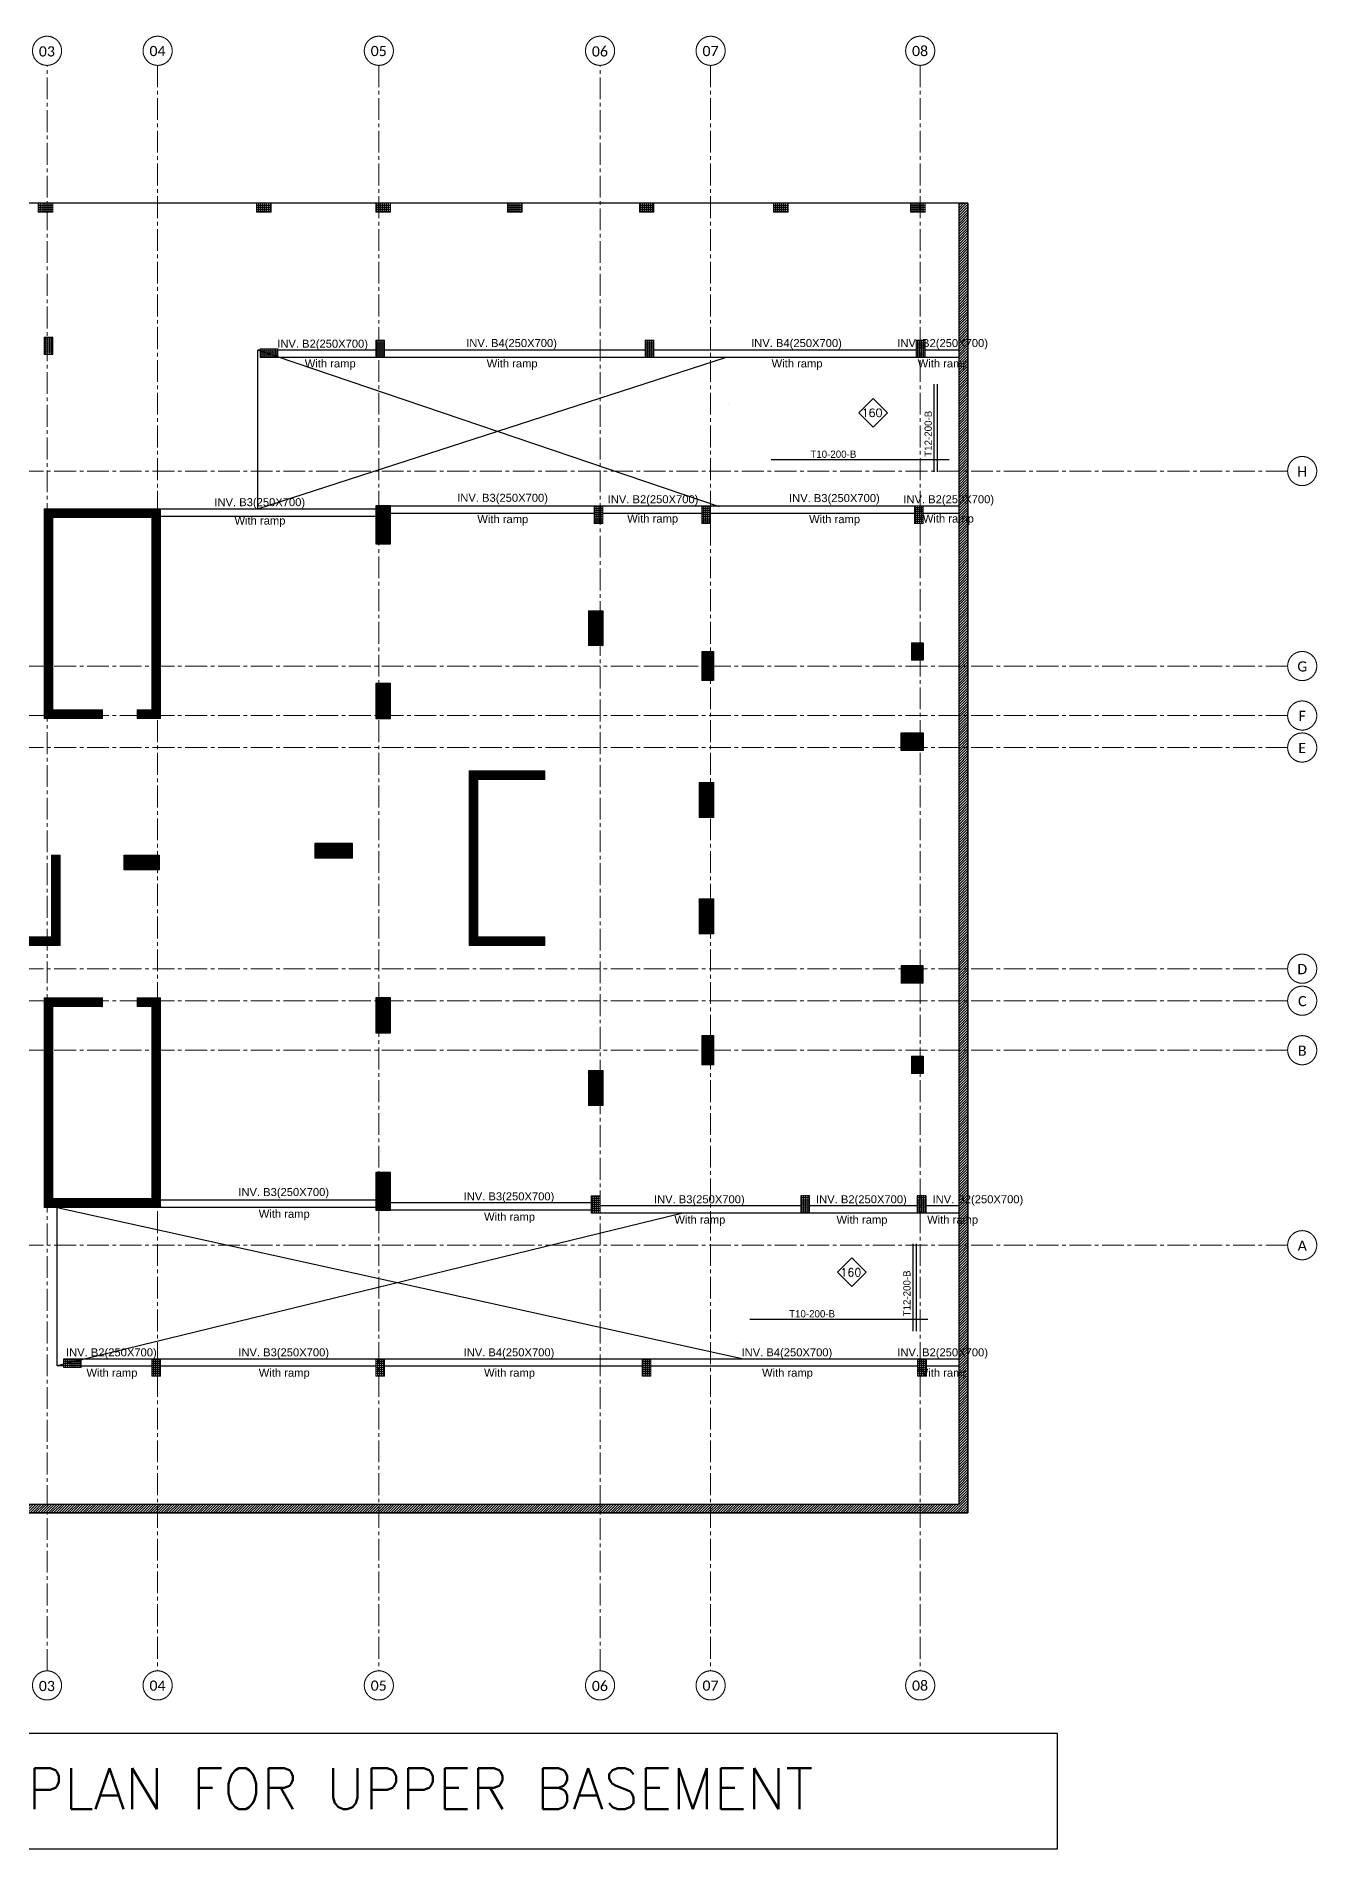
# Model space of a CAD drawing. Header units: millimetres. Extents: x -967280 to 3852, y 2833 to 1955156.
# Drawn here: x -524999 to -481004, y 566499 to 628777 of the extents above; entities that cross this region are included whole.
import ezdxf
from ezdxf.enums import TextEntityAlignment as Align

# ---------------------------------------------------------------- set-up
doc = ezdxf.new("R2010")
doc.units = ezdxf.units.MM
doc.header["$LTSCALE"] = 1000
for name, pattern in [('$0$DASHED2', [0.375, 0.25, -0.125]), ('Columns_Structural070816$0$CENTER2', [1.125, 0.75, -0.125, 0.125, -0.125]), ('HRZN_Line-Ptrn-Sold', [9144001.0, 9144000.0, -1])]:
    doc.linetypes.add(name, pattern=pattern)
for name, color, linetype in [('A-ANNO-TEXT-25', 7, 'Continuous'), ('R.C. footing', 4, 'Continuous'), ('S - BATH Hach', 1, 'Continuous'), ('S - col hach', 1, 'Continuous'), ('S - dot', 1, 'Continuous'), ('S -Beams', 2, 'Continuous')]:
    doc.layers.add(name, color=color, linetype=linetype)
for name, color, linetype, lineweight in [('A-AX-ATT-100', 7, 'HRZN_Line-Ptrn-Sold', 18), ('S - column', 6, 'Continuous', 60), ('ST-000-AXIS', 9, 'Columns_Structural070816$0$CENTER2', 9), ('ST-203-SLAB-TXT', 7, 'Continuous', 30), ('ST-RFT-BOT', 2, '$0$DASHED2', 30)]:
    doc.layers.add(name, color=color, linetype=linetype, lineweight=lineweight)
doc.styles.add('B05-FIRST FLOOR PLAN$0$T25-100', font='STENCIL.shx', dxfattribs={"height": 250})
doc.styles.add('Calibri_2', font='calibri.ttf', dxfattribs={"height": 300})
doc.styles.add('ROMANC', font='romanc.shx')
doc.styles.add('XREF-ST-FRAMING 1ST FLOOR$0$STRECTURAL', font='arial.ttf')
pattern_1 = [(90, (613578.686, -423037.37), (-69.85, 4e-15), [50.8, -19.05]), (180, (613578.686, -423037.37), (-9e-15, -69.85), [50.8, -19.05])]
pattern_2 = [(90, (613528.686, -423037.37), (-69.85, 4e-15), [50.8, -19.05]), (180, (613528.686, -423037.37), (-9e-15, -69.85), [50.8, -19.05])]
pattern_3 = [(90, (-416898.87, -510339.72), (-69.85, 4e-15), [50.8, -19.05]), (180, (-416898.87, -510339.72), (-9e-15, -69.85), [50.8, -19.05])]
pattern_4 = [(90, (-416898.87, -510439.72), (-69.85, 4e-15), [50.8, -19.05]), (180, (-416898.87, -510439.72), (-9e-15, -69.85), [50.8, -19.05])]
pattern_5 = [(90, (-416898.87, -510539.72), (-69.85, 4e-15), [50.8, -19.05]), (180, (-416898.87, -510539.72), (-9e-15, -69.85), [50.8, -19.05])]
pattern_6 = [(45, (193250.144, -596912.31), (-22.4506403, 22.4506403), [])]
pattern_7 = [(45, (-119733.897, -851549.915), (-22.4506403, 22.4506403), [])]
pattern_8 = [(45, (907727.56, 223202.353), (-22.4506403, 22.4506403), [])]

# ---------------------------------------------------------------- blocks, each defined once
blk = doc.blocks.new('Grid - HRZN_G-Datm-Grid-Head-1554275-FIRST FLOOR FFL_1_')
at = {"layer": 'A-AX-ATT-100'}
blk.add_circle((0, 0), 5, dxfattribs=at)
blk = doc.blocks.new('AXES-00')
at = {"layer": 'ST-000-AXIS'}
for p, q in [((533098.9, 695813.8), (533098.9, 750979.6)), ((536898.9, 750979.6), (536898.9, 695813.8)), ((544498.9, 750979.6), (544498.9, 695813.8)), ((552098.9, 695813.8), (552098.9, 750979.6)), ((555898.9, 750979.6), (555898.9, 695813.8)), ((563098.9, 750979.6), (563098.9, 695813.8)), ((575723.2, 737039.7), (505674.3, 737039.7)), ((575723.2, 730339.7), (505674.3, 730339.7)), ((575723.2, 728639.7), (505674.3, 728639.7)), ((575723.2, 727539.7), (505674.3, 727539.7)), ((575723.2, 719939.7), (505674.3, 719939.7)), ((575723.2, 718839.7), (505674.3, 718839.7)), ((575723.2, 717139.7), (505674.3, 717139.7)), ((575723.2, 710439.7), (505674.3, 710439.7))]:
    blk.add_line(p, q, dxfattribs=at)
at = {"layer": 'A-AX-ATT-100', "xscale": 99.99999999999993, "yscale": 99.99999999999993, "zscale": 99.99999999999993}
for p in [(533098.9, 751479.6), (552098.9, 751479.6), (533098.9, 695313.8), (552098.9, 695313.8)]:
    blk.add_blockref('Grid - HRZN_G-Datm-Grid-Head-1554275-FIRST FLOOR FFL_1_', p, dxfattribs=at)
at = {"layer": 'A-AX-ATT-100'}
for p, xscale, yscale, zscale, rotation in [((536898.9, 751479.6), 99.99999999999993, 99.99999999999993, 99.99999999999993, 180), ((544498.9, 751479.6), 99.99999999999993, 99.99999999999993, 99.99999999999993, 180), ((555898.9, 751479.6), 99.99999999999993, 99.99999999999993, 99.99999999999993, 180), ((563098.9, 751479.6), 99.99999999999993, 99.99999999999993, 99.99999999999993, 180), ((576223.2, 737039.7), 100.0000000000001, 100.0000000000001, 100.0000000000001, 90), ((576223.2, 730339.7), 100.0000000000001, 100.0000000000001, 100.0000000000001, 90), ((576223.2, 728639.7), 100.0000000000001, 100.0000000000001, 100.0000000000001, 90), ((576223.2, 727539.7), 100.0000000000001, 100.0000000000001, 100.0000000000001, 90), ((576223.2, 719939.7), 100.0000000000001, 100.0000000000001, 100.0000000000001, 90), ((576223.2, 718839.7), 100.0000000000001, 100.0000000000001, 100.0000000000001, 90), ((576223.2, 717139.7), 100.0000000000001, 100.0000000000001, 100.0000000000001, 90), ((576223.2, 710439.7), 100.0000000000001, 100.0000000000001, 100.0000000000001, 90), ((536898.9, 695313.8), 99.99999999999993, 99.99999999999993, 99.99999999999993, 180), ((544498.9, 695313.8), 99.99999999999993, 99.99999999999993, 99.99999999999993, 180), ((555898.9, 695313.8), 99.99999999999993, 99.99999999999993, 99.99999999999993, 180), ((563098.9, 695313.8), 99.99999999999993, 99.99999999999993, 99.99999999999993, 180)]:
    blk.add_blockref('Grid - HRZN_G-Datm-Grid-Head-1554275-FIRST FLOOR FFL_1_', p, dxfattribs=dict(at, xscale=xscale, yscale=yscale, zscale=zscale, rotation=rotation))
at = {"layer": 'A-AX-ATT-100', "linetype": 'Continuous', "lineweight": 13, "char_height": 350, "attachment_point": 1, "style": 'Calibri_2'}
for s, insert, width in [('03', (532817.7, 751634.5), 673.417), ('04', (536618, 751647.5), 673.417), ('05', (544218, 751647.5), 673.417), ('06', (551817.7, 751634.5), 673.417), ('07', (555618, 751647.5), 673.417), ('08', (562818, 751647.5), 673.417), ('H', (576054.2, 737201), 416.877), ('G', (576054.2, 730501), 416.877), ('F', (576100.7, 728801), 304.641), ('E', (576090.7, 727701), 328.692), ('D', (576057.7, 720101), 408.861), ('C', (576080.7, 719001), 352.742), ('B', (576077.2, 717301), 360.759), ('A', (576067.7, 710601), 384.81), ('03', (532817.7, 695468.8), 673.417), ('04', (536618, 695481.8), 673.417), ('05', (544218, 695481.8), 673.417), ('06', (551817.7, 695468.8), 673.417), ('07', (555618, 695481.8), 673.417), ('08', (562818, 695481.8), 673.417)]:
    blk.add_mtext(s, dxfattribs=dict(at, insert=insert, width=width))
blk = doc.blocks.new('str col s')
at = {"layer": 'S - col hach', "true_color": 0xcd6928}
h = blk.add_hatch(dxfattribs=at)
h.set_pattern_fill('ANGLE', color=32, scale=10, angle=90)
h.set_pattern_definition(pattern_1)
h.paths.add_polyline_path([(-3850, 0), (-3850, -300), (-3350, -300), (-3350, 0)])
h = blk.add_hatch(dxfattribs=at)
h.set_pattern_fill('ANGLE', color=32, scale=10, angle=90)
h.set_pattern_definition(pattern_2)
h.paths.add_polyline_path([(5275, -300), (5275, 0), (4775, 0), (4775, -300)])
h = blk.add_hatch(dxfattribs=at)
h.set_pattern_fill('ANGLE', color=32, scale=10, angle=90)
h.set_pattern_definition(pattern_1)
h.paths.add_polyline_path([(9300, 0), (9300, -300), (9800, -300), (9800, 0)])
h = blk.add_hatch(dxfattribs=at)
h.set_pattern_fill('ANGLE', color=32, scale=10, angle=90)
h.set_pattern_definition(pattern_2)
h.paths.add_polyline_path([(13908, 0), (13908, -300), (14408, -300), (14408, 0)])
h = blk.add_hatch(dxfattribs=at)
h.set_pattern_fill('ANGLE', color=32, scale=10, angle=90)
h.set_pattern_definition(pattern_1)
h.paths.add_polyline_path([(19115, -300), (19115, 0), (18615, 0), (18615, -300)])
h = blk.add_hatch(dxfattribs=at)
h.set_pattern_fill('ANGLE', color=32, scale=10, angle=90)
h.set_pattern_definition(pattern_1)
h.paths.add_polyline_path([(-10850, -300), (-10850, 0), (-11350, 0), (-11350, -300)])
h = blk.add_hatch(dxfattribs=at)
h.set_pattern_fill('ANGLE', color=32, scale=10, angle=90)
h.set_pattern_definition(pattern_1)
h.paths.add_polyline_path([(750, 0), (250, 0), (250, -300), (750, -300)])
at = {"layer": 'S - column', "lineweight": 15}
for points in [[(-3350, 0), (-3850, 0), (-3850, -300), (-3350, -300)], [(5275, 0), (4775, 0), (4775, -300), (5275, -300)], [(9800, 0), (9300, 0), (9300, -300), (9800, -300)], [(14408, 0), (13908, 0), (13908, -300), (14408, -300)], [(19115, 0), (18615, 0), (18615, -300), (19115, -300)], [(-10850, 0), (-11350, 0), (-11350, -300), (-10850, -300)], [(750, 0), (250, 0), (250, -300), (750, -300)]]:
    blk.add_lwpolyline(points, close=True, dxfattribs=at)
blk = doc.blocks.new('A$C46269fcd new')
at = {"layer": 'S - BATH Hach', "ltscale": 30, "transparency": 33554483}
h = blk.add_hatch(dxfattribs=at)
h.set_pattern_fill('ANSI31', color=1, scale=20)
h.set_pattern_definition([(45, (643184.17, -484711.8), (-44.9012806, 44.9012806), [])])
h.paths.add_polyline_path([(47835, 35800), (47835, -9200), (-6100, -9200), (-6100, 35800), (-5800, 35800), (-5800, -8900), (47535, -8900), (47535, 35800)])
at = {"layer": 'S - col hach', "true_color": 0xcd6928}
h = blk.add_hatch(dxfattribs=at)
h.set_pattern_fill('ANGLE', color=32, scale=10, angle=90)
h.set_pattern_definition(pattern_4)
h.paths.add_polyline_path([(16400, 31200), (16100, 31200), (16100, 30600), (16400, 30600)])
h = blk.add_hatch(dxfattribs=at)
h.set_pattern_fill('ANGLE', color=32, scale=10, angle=90)
h.set_pattern_definition(pattern_5)
h.paths.add_polyline_path([(23525, 30800), (23525, 30500), (24125, 30500), (24125, 30800)])
h = blk.add_hatch(dxfattribs=at)
h.set_pattern_fill('ANGLE', color=32, scale=10, angle=90)
h.set_pattern_definition(pattern_5)
h.paths.add_polyline_path([(27800, 31100), (27500, 31100), (27500, 30500), (27800, 30500)])
h = blk.add_hatch(dxfattribs=at)
h.set_pattern_fill('ANGLE', color=32, scale=10, angle=90)
h.set_pattern_definition(pattern_5)
h.paths.add_polyline_path([(37050, 31100), (36750, 31100), (36750, 30500), (37050, 30500)])
h = blk.add_hatch(dxfattribs=at)
h.set_pattern_fill('ANGLE', color=32, scale=10, angle=90)
h.set_pattern_definition(pattern_5)
h.paths.add_polyline_path([(46365, 31100), (46065, 31100), (46065, 30500), (46365, 30500)])
h = blk.add_hatch(dxfattribs=at)
h.set_pattern_fill('ANGLE', color=32, scale=10, angle=90)
h.set_pattern_definition([(90, (-416598.87, -510439.72), (-69.85, 4e-15), [50.8, -19.05]), (180, (-416598.87, -510439.72), (-9e-15, -69.85), [50.8, -19.05])])
h.paths.add_polyline_path([(35300, 25400), (35000, 25400), (35000, 24800), (35300, 24800)])
h = blk.add_hatch(dxfattribs=at)
h.set_pattern_fill('ANGLE', color=32, scale=10, angle=90)
h.set_pattern_definition([(90, (-416998.87, -510439.72), (-69.85, 4e-15), [50.8, -19.05]), (180, (-416998.87, -510439.72), (-9e-15, -69.85), [50.8, -19.05])])
h.paths.add_polyline_path([(39000, 25400), (38700, 25400), (38700, 24800), (39000, 24800)])
h = blk.add_hatch(dxfattribs=at)
h.set_pattern_fill('ANGLE', color=32, scale=10, angle=90)
h.set_pattern_definition([(90, (-416898.87, -510539.72), (-69.85, 4e-15), [50.8, -19.05]), (180, (-416898.87, -510539.72), (-9e-15, -69.85), [50.8, -19.05])])
h.paths.add_polyline_path([(46300, 25400), (46000, 25400), (46000, 24800), (46300, 24800)])
h = blk.add_hatch(dxfattribs=at)
h.set_pattern_fill('ANGLE', color=32, scale=10, angle=90)
h.set_pattern_definition([(90, (-418648.87, -504739.72), (-69.85, 4e-15), [50.8, -19.05]), (180, (-418648.87, -504739.72), (-9e-15, -69.85), [50.8, -19.05])])
h.paths.add_polyline_path([(35200, 1700), (34900, 1700), (34900, 1100), (35200, 1100)])
h = blk.add_hatch(dxfattribs=at)
h.set_pattern_fill('ANGLE', color=32, scale=10, angle=90)
h.set_pattern_definition(pattern_4)
h.paths.add_polyline_path([(42400, 1700), (42100, 1700), (42100, 1100), (42400, 1100)])
h = blk.add_hatch(dxfattribs=at)
h.set_pattern_fill('ANGLE', color=32, scale=10, angle=90)
h.set_pattern_definition(pattern_4)
h.paths.add_polyline_path([(46400, 1700), (46100, 1700), (46100, 1100), (46400, 1100)])
h = blk.add_hatch(dxfattribs=at)
h.set_pattern_fill('ANGLE', color=32, scale=10, angle=90)
h.set_pattern_definition([(90, (-416898.87, -510339.72), (-69.85, 4e-15), [50.8, -19.05]), (180, (-416898.87, -510339.72), (-9e-15, -69.85), [50.8, -19.05])])
h.paths.add_polyline_path([(16774, -3900), (16774, -4200), (17374, -4200), (17374, -3900)])
h = blk.add_hatch(dxfattribs=at)
h.set_pattern_fill('ANGLE', color=32, scale=10, angle=90)
h.set_pattern_definition(pattern_3)
h.paths.add_polyline_path([(20100, -3900), (19800, -3900), (19800, -4500), (20100, -4500)])
h = blk.add_hatch(dxfattribs=at)
h.set_pattern_fill('ANGLE', color=32, scale=10, angle=90)
h.set_pattern_definition([(90, (-416798.87, -510339.72), (-69.85, 4e-15), [50.8, -19.05]), (180, (-416798.87, -510339.72), (-9e-15, -69.85), [50.8, -19.05])])
h.paths.add_polyline_path([(27800, -3900), (27500, -3900), (27500, -4500), (27800, -4500)])
h = blk.add_hatch(dxfattribs=at)
h.set_pattern_fill('ANGLE', color=32, scale=10, angle=90)
h.set_pattern_definition(pattern_3)
h.paths.add_polyline_path([(36950, -3900), (36650, -3900), (36650, -4500), (36950, -4500)])
h = blk.add_hatch(dxfattribs=at)
h.set_pattern_fill('ANGLE', color=32, scale=10, angle=90)
h.set_pattern_definition(pattern_3)
h.paths.add_polyline_path([(46415, -3900), (46115, -3900), (46115, -4500), (46415, -4500)])
at = {"layer": 'R.C. footing'}
blk.add_line((47535, 35800), (47535, 35800), dxfattribs=at)
at = {"layer": 'R.C. footing', "color": 4, "ltscale": 30}
blk.add_lwpolyline([(47835, 35800), (47835, -9200), (-6100, -9200), (-6100, 35800), (-5800, 35800), (-5800, -8900), (47535, -8900), (47535, 35800)], close=True, dxfattribs=at)
at = {"layer": 'S - column', "lineweight": 15}
for points in [[(16400, 31200), (16100, 31200), (16100, 30600), (16400, 30600)], [(23525, 30800), (23525, 30500), (24125, 30500), (24125, 30800)], [(27800, 31100), (27500, 31100), (27500, 30500), (27800, 30500)], [(37050, 31100), (36750, 31100), (36750, 30500), (37050, 30500)], [(46365, 31100), (46065, 31100), (46065, 30500), (46365, 30500)], [(35300, 25400), (35000, 25400), (35000, 24800), (35300, 24800)], [(39000, 25400), (38700, 25400), (38700, 24800), (39000, 24800)], [(46300, 25400), (46000, 25400), (46000, 24800), (46300, 24800)], [(35200, 1700), (34900, 1700), (34900, 1100), (35200, 1100)], [(42400, 1700), (42100, 1700), (42100, 1100), (42400, 1100)], [(46400, 1700), (46100, 1700), (46100, 1100), (46400, 1100)], [(16774, -3900), (16774, -4200), (17374, -4200), (17374, -3900)], [(20100, -3900), (19800, -3900), (19800, -4500), (20100, -4500)], [(27800, -3900), (27500, -3900), (27500, -4500), (27800, -4500)], [(36950, -3900), (36650, -3900), (36650, -4500), (36950, -4500)], [(46415, -3900), (46115, -3900), (46115, -4500), (46415, -4500)]]:
    blk.add_lwpolyline(points, close=True, dxfattribs=at)
blk = doc.blocks.new('FROM FOUNDATION TO UPPER LOWER BASEMENT_COLUMNS(new2)')
at = {"layer": 'S - col hach'}
h = blk.add_hatch(dxfattribs=at)
h.set_pattern_fill('ANSI31', color=256, scale=10)
h.set_pattern_definition(pattern_8)
h.paths.add_polyline_path([(436699, 635440), (436699, 628840), (436199, 628840), (436199, 628540), (436999, 628540), (436999, 635740), (432999, 635740), (432999, 628540), (433299, 628540), (434999, 628540), (434999, 628840), (433299, 628840), (433299, 635440)])
h = blk.add_hatch(dxfattribs=at)
h.set_pattern_fill('ANSI31', color=256, scale=10)
h.set_pattern_definition(pattern_6)
h.paths.add_polyline_path([(444899, 634540), (444899, 635840), (444399, 635840), (444399, 634540)])
h = blk.add_hatch(dxfattribs=at)
h.set_pattern_fill('ANSI31', color=256, scale=10)
h.set_pattern_definition([(45, (193250.144, -595212.31), (-22.4506403, 22.4506403), [])])
h.paths.add_polyline_path([(452199, 631040), (452199, 632240), (451699, 632240), (451699, 631040)])
h = blk.add_hatch(dxfattribs=at)
h.set_pattern_fill('ANSI31', color=256, scale=10)
h.set_pattern_definition(pattern_6)
h.paths.add_polyline_path([(463199, 630540), (463199, 631140), (462799, 631140), (462799, 630540), (462953, 630540)])
h = blk.add_hatch(dxfattribs=at)
h.set_pattern_fill('ANSI31', color=256, scale=10)
h.set_pattern_definition(pattern_6)
h.paths.add_polyline_path([(455999, 629840), (455999, 630840), (455599, 630840), (455599, 629840)])
h = blk.add_hatch(dxfattribs=at)
h.set_pattern_fill('ANSI31', color=256, scale=10)
h.set_pattern_definition(pattern_6)
h.paths.add_polyline_path([(444899, 628540), (444899, 629740), (444399, 629740), (444399, 628540)])
h = blk.add_hatch(dxfattribs=at)
h.set_pattern_fill('ANSI31', color=256, scale=10)
h.set_pattern_definition([(45, (193250.144, -599612.31), (-22.4506403, 22.4506403), [])])
h.paths.add_polyline_path([(462706, 627440), (463199, 627440), (463199, 628040), (462449, 628040), (462449, 627440)])
h = blk.add_hatch(dxfattribs=at)
h.set_pattern_fill('ANSI31', color=256, scale=10, angle=-90)
h.set_pattern_definition([(315, (-770003.16, 861038.448), (22.4506403, 22.4506403), [])])
h.paths.add_polyline_path([(450199, 621040), (447899, 621040), (447899, 626440), (450199, 626440), (450199, 626740), (447599, 626740), (447599, 620740), (450199, 620740)])
h = blk.add_hatch(dxfattribs=at)
h.set_pattern_fill('ANSI31', color=256, scale=10)
h.set_pattern_definition([(45, (193250.144, -601912.31), (-22.4506403, 22.4506403), [])])
h.paths.add_polyline_path([(455999, 625140), (455999, 626340), (455499, 626340), (455499, 625140)])
h = blk.add_hatch(dxfattribs=at)
h.set_pattern_fill('ANSI31', color=256, scale=10)
h.set_pattern_definition([(45, (172750.148, -603312.31), (-22.4506403, 22.4506403), [])])
h.paths.add_polyline_path([(443599, 623740), (443599, 624240), (442299, 624240), (442299, 623740)])
h = blk.add_hatch(dxfattribs=at)
h.set_pattern_fill('ANSI31', color=256, scale=10)
h.set_pattern_definition(pattern_6)
h.paths.add_polyline_path([(433249, 623840), (433249, 621040), (430949, 621040), (430949, 623840), (430649, 623840), (430649, 620740), (433549, 620740), (433549, 623840)])
h = blk.add_hatch(dxfattribs=at)
h.set_pattern_fill('ANSI31', color=256, scale=10)
h.set_pattern_definition([(45, (167000.147, -603712.31), (-22.4506403, 22.4506403), [])])
h.paths.add_polyline_path([(436456, 623340), (436949, 623340), (436949, 623840), (435749, 623840), (435749, 623340)])
h = blk.add_hatch(dxfattribs=at)
h.set_pattern_fill('ANSI31', color=256, scale=10)
h.set_pattern_definition(pattern_7)
h.paths.add_polyline_path([(455999, 622340), (455499, 622340), (455499, 621140), (455999, 621140)])
h = blk.add_hatch(dxfattribs=at)
h.set_pattern_fill('ANSI31', color=256, scale=10)
h.set_pattern_definition([(45, (193250.144, -607512.31), (-22.4506403, 22.4506403), [])])
h.paths.add_polyline_path([(462706, 619440), (463199, 619440), (463199, 620040), (462449, 620040), (462449, 619440)])
h = blk.add_hatch(dxfattribs=at)
h.set_pattern_fill('ANSI31', color=256, scale=10)
h.set_pattern_definition(pattern_8)
h.paths.add_polyline_path([(436699, 618640), (436699, 612040), (433299, 612040), (433299, 618640), (434999, 618640), (434999, 618940), (432999, 618940), (432999, 611740), (436999, 611740), (436999, 618940), (436199, 618940), (436199, 618640)])
h = blk.add_hatch(dxfattribs=at)
h.set_pattern_fill('ANSI31', color=256, scale=10)
h.set_pattern_definition(pattern_7)
h.paths.add_polyline_path([(444899, 618940), (444399, 618940), (444399, 617740), (444899, 617740)])
h = blk.add_hatch(dxfattribs=at)
h.set_pattern_fill('ANSI31', color=256, scale=10)
h.set_pattern_definition([(45, (193250.144, -597112.31), (-22.4506403, 22.4506403), [])])
h.paths.add_polyline_path([(455599, 616640), (455999, 616640), (455999, 617640), (455599, 617640), (455599, 617179)])
h = blk.add_hatch(dxfattribs=at)
h.set_pattern_fill('ANSI31', color=256, scale=10)
h.set_pattern_definition(pattern_6)
h.paths.add_polyline_path([(462799, 616940), (462799, 616340), (463199, 616340), (463199, 616940)])
h = blk.add_hatch(dxfattribs=at)
h.set_pattern_fill('ANSI31', color=256, scale=10)
h.set_pattern_definition([(45, (193250.144, -598612.31), (-22.4506403, 22.4506403), [])])
h.paths.add_polyline_path([(452199, 615240), (452199, 616440), (451699, 616440), (451699, 615240), (451832, 615240)])
h = blk.add_hatch(dxfattribs=at)
h.set_pattern_fill('ANSI31', color=256, scale=10)
h.set_pattern_definition(pattern_6)
h.paths.add_polyline_path([(444899, 611640), (444899, 612940), (444399, 612940), (444399, 611640)])
at = {"layer": 'S - column', "lineweight": 15}
blk.add_lwpolyline([(433299, 628840), (433299, 635440), (436699, 635440), (436699, 628840), (436199, 628840), (436199, 628540), (436999, 628540), (436999, 635740), (432999, 635740), (432999, 628540), (433299, 628540), (434999, 628540), (434999, 628840), (433299, 628840)], dxfattribs=at)
for points in [[(444399, 634540), (444899, 634540), (444899, 635840), (444399, 635840)], [(452199, 632240), (451699, 632240), (451699, 631040), (452199, 631040)], [(462799, 630540), (463199, 630540), (463199, 631140), (462799, 631140)], [(455599, 629840), (455999, 629840), (455999, 630840), (455599, 630840)], [(444399, 628540), (444899, 628540), (444899, 629740), (444399, 629740)], [(462449, 627440), (463199, 627440), (463199, 628040), (462449, 628040)], [(450199, 621040), (447899, 621040), (447899, 626440), (450199, 626440), (450199, 626740), (447599, 626740), (447599, 620740), (450199, 620740)], [(455499, 625140), (455999, 625140), (455999, 626340), (455499, 626340)], [(442299, 623740), (443599, 623740), (443599, 624240), (442299, 624240)], [(433249, 623840), (433249, 621040), (430949, 621040), (430949, 623840), (430649, 623840), (430649, 620740), (433549, 620740), (433549, 623840)], [(435749, 623340), (436949, 623340), (436949, 623840), (435749, 623840)], [(455499, 621140), (455999, 621140), (455999, 622340), (455499, 622340)], [(462449, 619440), (463199, 619440), (463199, 620040), (462449, 620040)], [(436699, 612040), (433299, 612040), (433299, 618640), (434999, 618640), (434999, 618940), (432999, 618940), (432999, 611740), (436999, 611740), (436999, 618940), (436199, 618940), (436199, 618640), (436699, 618640)], [(444399, 617740), (444399, 618940), (444899, 618940), (444899, 617740)], [(455599, 616640), (455599, 617640), (455999, 617640), (455999, 616640)], [(463199, 616940), (463199, 616340), (462799, 616340), (462799, 616940)], [(452199, 616440), (452199, 615240), (451699, 615240), (451699, 616440)], [(444399, 611640), (444399, 612940), (444899, 612940), (444899, 611640)]]:
    blk.add_lwpolyline(points, close=True, dxfattribs=at)
at = {"layer": 'ST-RFT-BOT', "color": 7, "linetype": 'Continuous', "ltscale": 30}
for points in [[(444899, 635840), (444399, 635840), (444399, 634540), (444899, 634540)], [(451699, 632240), (452199, 632240), (452199, 631040), (451699, 631040)], [(462799, 631140), (463199, 631140), (463199, 630540), (462799, 630540)], [(455599, 630840), (455999, 630840), (455999, 629840), (455599, 629840)], [(444899, 629740), (444399, 629740), (444399, 628540), (444899, 628540)], [(463199, 628040), (463199, 627440), (462449, 627440), (462449, 628040)], [(455499, 626340), (455999, 626340), (455999, 625140), (455499, 625140)], [(443599, 623740), (443599, 624240), (442299, 624240), (442299, 623740)], [(435749, 623340), (435749, 623840), (436949, 623840), (436949, 623340)], [(455499, 622340), (455999, 622340), (455999, 621140)], [(463199, 619440), (463199, 620040), (462449, 620040), (462449, 619440)], [(444899, 618940), (444399, 618940), (444399, 617740), (444899, 617740)], [(455599, 617640), (455999, 617640), (455999, 616640), (455599, 616640)], [(462799, 616940), (463199, 616940), (463199, 616340), (462799, 616340)], [(451699, 616440), (452199, 616440), (452199, 615240), (451699, 615240)], [(444899, 612940), (444399, 612940), (444399, 611640), (444899, 611640)]]:
    blk.add_lwpolyline(points, dxfattribs=at)

msp = doc.modelspace()

# ---------------------------------------------------------------- linework, layer by layer
at = {"layer": 'R.C. footing'}
msp.add_lwpolyline([(-492993.7, 623037.4), (-546928.7, 623037.4), (-546928.7, 578037.4), (-492993.7, 578037.4)], close=True, dxfattribs=at)
at = {"layer": 'S - dot'}
for p, q in [((-501519.6, 612613.2), (-517390.4, 617987.4)), ((-517390.4, 612537.4), (-501317.6, 617737.4)), ((-524278.7, 588537.4), (-500702, 583337.4)), ((-502785.9, 588337.4), (-524278.7, 583087.4))]:
    msp.add_line(p, q, dxfattribs=at)
at = {"layer": 'S -Beams'}
for p, q in [((-517390.4, 612537.4), (-517390.4, 617987.4)), ((-517303.9, 617987.4), (-517390.4, 617987.4)), ((-513328.7, 617987.4), (-516703.9, 617987.4)), ((-504078.7, 617987.4), (-513028.7, 617987.4)), ((-494763.4, 617987.4), (-503778.7, 617987.4)), ((-493293.7, 617987.4), (-494463.4, 617987.4)), ((-513328.7, 617737.4), (-516703.9, 617737.4)), ((-504078.7, 617737.4), (-513028.7, 617737.4)), ((-494763.4, 617737.4), (-503778.7, 617737.4)), ((-493293.7, 617737.4), (-494463.4, 617737.4)), ((-520728.7, 612537.4), (-513328.7, 612537.4)), ((-520728.7, 612287.4), (-513328.7, 612287.4)), ((-512828.7, 612637.4), (-505828.7, 612637.4)), ((-512828.7, 612387.4), (-505828.7, 612387.4)), ((-505528.7, 612637.4), (-502128.7, 612637.4)), ((-505528.7, 612387.4), (-502128.7, 612387.4)), ((-501828.7, 612637.4), (-494828.7, 612637.4)), ((-501828.7, 612387.4), (-494839.8, 612387.4)), ((-494539.8, 612387.4), (-493293.7, 612387.4)), ((-494528.7, 612637.4), (-493293.7, 612637.4)), ((-524278.7, 583087.4), (-524278.7, 588537.4)), ((-513328.7, 588787.4), (-520728.7, 588787.4)), ((-513328.8, 588536.9), (-520728.7, 588537.4)), ((-505928.7, 588687.4), (-512828.7, 588687.4)), ((-498728.7, 588587.4), (-505628.7, 588587.4)), ((-494728.7, 588587.4), (-498428.7, 588587.4)), ((-493293.7, 588587.4), (-494428.7, 588587.4)), ((-505928.7, 588437.4), (-512828.7, 588437.4)), ((-498728.7, 588337.4), (-505628.7, 588337.4)), ((-494728.7, 588337.4), (-498428.7, 588337.4)), ((-493293.7, 588337.4), (-494428.7, 588337.4)), ((-524054.7, 583087.4), (-524278.7, 583087.4)), ((-523454.7, 583337.4), (-521028.7, 583337.4)), ((-523454.7, 583087.4), (-521028.7, 583087.4)), ((-520728.7, 583337.4), (-513328.7, 583337.4)), ((-520728.7, 583087.4), (-513328.7, 583087.4)), ((-513028.7, 583337.4), (-504178.7, 583337.4)), ((-513028.7, 583087.4), (-504178.7, 583087.4)), ((-503878.7, 583337.4), (-494713.4, 583337.4)), ((-503878.7, 583087.4), (-494713.4, 583087.4)), ((-494413.4, 583337.4), (-493293.7, 583337.4)), ((-494413.4, 583087.4), (-493293.7, 583087.4))]:
    msp.add_line(p, q, dxfattribs=at)
at = {"layer": 'S -Beams', "color": 1, "const_width": 0.02}
for points in [[(-501582.4, 612070.2), (-501193, 615439), (-501591.4, 615306.3), (-500835.6, 615916.5), (-501243.5, 615780.6), (-501145.5, 618042.1)], [(-502879.3, 588537.4), (-501444.9, 585464.4), (-501864.9, 585464.4), (-500954.9, 585124.4), (-501384.9, 585124.4), (-500576.8, 583009.8)]]:
    msp.add_lwpolyline(points, dxfattribs=at)
at = {"layer": 'S -Beams', "color": 7, "true_color": 0xffffff}
for points in [[(-496243.3, 615349.3), (-495750.4, 615842.2), (-496243.3, 616335.1), (-496736.2, 615842.2)], [(-496973.8, 585813), (-496480.9, 586305.9), (-496973.8, 586798.8), (-497466.7, 586305.9)]]:
    msp.add_lwpolyline(points, close=True, dxfattribs=at)
at = {"layer": 'S -Beams'}
msp.add_lwpolyline([(-548891.7, 566499.1), (-489912.1, 566499.1), (-489912.1, 570460.6), (-548891.7, 570460.6)], close=True, dxfattribs=at)
at = {"layer": 'ST-RFT-BOT', "color": 4, "linetype": 'Continuous', "ltscale": 30}
for p, q in [((-494156.1, 616818.6), (-494156.1, 613814.7)), ((-494040.7, 616818.6), (-494040.7, 613814.7)), ((-499753.3, 614231.8), (-493631.5, 614231.8)), ((-494886.6, 587282.4), (-494886.6, 584278.4)), ((-494771.2, 587282.4), (-494771.2, 584278.4)), ((-500483.8, 584695.6), (-494362, 584695.6))]:
    msp.add_line(p, q, dxfattribs=at)

# ---------------------------------------------------------------- block references
at = {"layer": 'S - column', "color": 7, "true_color": 0xffffff}
msp.add_blockref('A$C46269fcd new', (-540828.7, 587237.4), dxfattribs=at)
at = {"layer": 'S - column'}
msp.add_blockref('FROM FOUNDATION TO UPPER LOWER BASEMENT_COLUMNS(new2)', (-957727.6, -23202.4), dxfattribs=at)
at = {"layer": 'S -Beams'}
msp.add_blockref('AXES-00', (-1057727.6, -123202.4), dxfattribs=at)
at = {"layer": 'ST-RFT-BOT', "color": 1, "linetype": 'Continuous'}
msp.add_blockref('str col s', (-513578.7, 623037.4), dxfattribs=at)

# ---------------------------------------------------------------- texts
at = {"layer": 'A-ANNO-TEXT-25', "insert": (-549538.5, 569262.5), "char_height": 1400, "attachment_point": 1, "style": 'ROMANC'}
msp.add_mtext_dynamic_manual_height_columns('{\\Fsimplex|c0; RAMPS REINFORCEMENT PLAN FOR UPPER BASEMENT}', width=60128.057, gutter_width=8268.9, heights=[-1400], dxfattribs=at)
at = {"layer": 'S -Beams', "color": 3, "char_height": 280, "attachment_point": 1, "style": 'ROMANC'}
for insert in [(-496642.3, 615979.4), (-497372.8, 586443.1)]:
    msp.add_mtext_dynamic_manual_height_columns('160', width=846939.811, gutter_width=1400, heights=[-280], dxfattribs=dict(at, insert=insert))
at = {"layer": 'ST-203-SLAB-TXT', "style": 'XREF-ST-FRAMING 1ST FLOOR$0$STRECTURAL'}
for s, p in [('INV. B2(250X700)', (-515160.7, 618213.7)), ('INV. B4(250X700)', (-508668.7, 618235.5)), ('INV. B4(250X700)', (-498878.7, 618235.5)), ('INV. B2(250X700)', (-493858.7, 618235.5)), ('With ramp', (-514898.7, 617535.5)), ('With ramp', (-508648.7, 617535.5)), ('With ramp', (-498858.7, 617535.5)), ('With ramp', (-493838.7, 617535.5)), ('INV. B3(250X700)', (-517320, 612768.1)), ('INV. B3(250X700)', (-508977.2, 612918.1)), ('INV. B2(250X700)', (-503808.3, 612868.1)), ('INV. B3(250X700)', (-497577.2, 612908.1)), ('INV. B2(250X700)', (-493649.4, 612868.1)), ('With ramp', (-517312.8, 612135.5)), ('With ramp', (-508970, 612185.5)), ('With ramp', (-503821.1, 612205.5)), ('With ramp', (-497570, 612185.5)), ('With ramp', (-493662.3, 612205.5)), ('INV. B3(250X700)', (-516498.7, 589063.9)), ('INV. B3(250X700)', (-508758.7, 588915.5)), ('INV. B3(250X700)', (-502218.7, 588815.5)), ('INV. B2(250X700)', (-496648.7, 588815.5)), ('INV. B2(250X700)', (-492646.8, 588815.5)), ('With ramp', (-516478.7, 588315.5)), ('With ramp', (-508738.7, 588215.5)), ('With ramp', (-502198.7, 588115.5)), ('With ramp', (-496628.7, 588115.5)), ('With ramp', (-493514.3, 588115.5)), ('INV. B2(250X700)', (-522418.7, 583555.5)), ('INV. B3(250X700)', (-516498.7, 583555.5)), ('INV. B4(250X700)', (-508758.7, 583555.5)), ('INV. B4(250X700)', (-499208.7, 583555.5)), ('INV. B2(250X700)', (-493858.7, 583555.5)), ('With ramp', (-522398.7, 582855.5)), ('With ramp', (-516478.7, 582855.5)), ('With ramp', (-508738.7, 582855.5)), ('With ramp', (-499188.7, 582855.5)), ('With ramp', (-493838.7, 582855.5))]:
    msp.add_text(s, height=275, dxfattribs=at).set_placement(p, align=Align.MIDDLE_CENTER)
at = {"layer": 'ST-203-SLAB-TXT', "style": 'B05-FIRST FLOOR PLAN$0$T25-100'}
for p in [(-494230.3, 614328.2), (-494960.8, 584792)]:
    msp.add_text('T12-200-B', height=250, rotation=90, dxfattribs=at).set_placement(p)
for p in [(-498402.9, 614291.3), (-499133.4, 584755.1)]:
    msp.add_text('T10-200-B', height=250, dxfattribs=at).set_placement(p)

doc.saveas('drawing.dxf')
